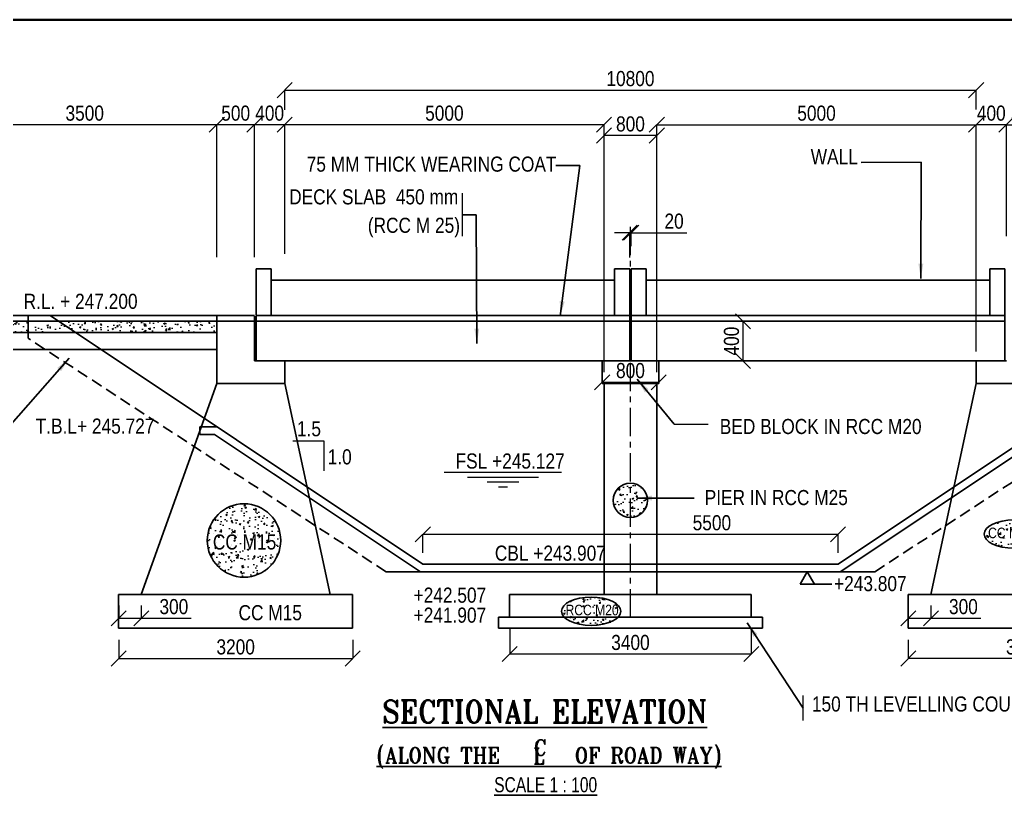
# Model space of a CAD drawing. Header units: millimetres. Extents: x 909709 to 971144, y -249798 to -204202.
# Drawn here: x 920240 to 933297, y -214478 to -204202 of the extents above; entities that cross this region are included whole.
import ezdxf
from ezdxf.enums import TextEntityAlignment as Align

# ---------------------------------------------------------------- set-up
doc = ezdxf.new("R2010")
doc.units = ezdxf.units.MM
doc.header["$LTSCALE"] = 300
doc.header["$MEASUREMENT"] = 0
doc.linetypes.add('CENTER', pattern=[2, 1.25, -0.25, 0.25, -0.25])
doc.linetypes.add('DASHED', pattern=[0.75, 0.5, -0.25])
for name, color, linetype, lineweight in [('adding', 7, 'Continuous', 25), ('elevations', 7, 'Continuous', 25), ('MAIN', 7, 'Continuous', 25)]:
    doc.layers.add(name, color=color, linetype=linetype, lineweight=lineweight)
doc.styles.add('ARIAL NARROW', font='ARIALN.TTF', dxfattribs={"height": 250})
doc.styles.add('ROMANT', font='romant')
doc.styles.get("Standard").update_dxf_attribs({"font": 'ARIALN.TTF', "height": 200})
doc.dimstyles.new('ISO-25', dxfattribs={"dimtxt": 200, "dimasz": 200, "dimexe": 1.25, "dimexo": 150, "dimgap": 50, "dimtad": 1, "dimdec": 1, "dimdsep": 46, "dimtxsty": 'Standard', "dimblk": 'OBLIQUE', "dimcen": 2.5, "dimdle": 1.25, "dimclrt": 256, "dimadec": 0, "dimazin": 0, "dimtfac": 1, "dimtdec": 1, "dimtmove": 0, "dimatfit": 3, "dimfxl": 1, "dimlwd": 15, "dimlwe": 13, "dimarcsym": 0})
doc.dimstyles.new('STANDARD$7', dxfattribs={"dimtxt": 2, "dimasz": 2, "dimexe": 1.25, "dimexo": 0.625, "dimtad": 1, "dimdec": 0, "dimlfac": 0.5, "dimdsep": 46, "dimtxsty": 'ARIAL NARROW', "dimcen": 2.5, "dimdle": 0.1, "dimse1": 1, "dimse2": 1, "dimadec": 0, "dimazin": 0, "dimtfac": 1, "dimtdec": 0, "dimtmove": 0, "dimatfit": 3, "dimfxl": 1, "dimtolj": 1, "dimtzin": 0, "dimarcsym": 0})
pattern_1 = [(50, (0, 461.45), (215.178055, -18.82564), [22.5, -247.5]), (355, (0, 461.45), (-41.6254, 225.65764), [18, -198]), (100.4514, (17.93, 459.88), (173.552815, 206.831863), [19.122057, -210.342634]), (46.1842, (0, 521.45), (320.172315, -49.655704), [33.75, -371.25]), (96.6356, (26.68, 517.3), (280.39881, 292.23536), [28.68309, -315.5139]), (351.1842, (0, 521.45), (280.39858, 292.23558), [27, -297]), (21, (30, 506.45), (179.072116, -120.785667), [22.5, -247.5]), (326, (30, 506.45), (72.9946, 217.545014), [18, -198]), (71.4514, (44.92, 496.38), (252.06679, 96.75915), [19.122057, -210.342634]), (37.5, (0, 461.45), (3.6479566, 99.868156), [0, -195.6, 0, -201, 0, -198.75]), (7.5, (0, 461.45), (78.920861, 118.323514), [0, -114.6, 0, -191.1, 0, -75.75]), (327.5, (-66.9, 461.45), (160.146731, -6.7664615), [0, -75, 0, -234, 0, -310.5]), (317.5, (-96.9, 461.45), (174.95585, 30.031495), [0, -97.5, 0, -155.4, 0, -220.5])]

# ---------------------------------------------------------------- blocks, each defined once
blk = doc.blocks.new('_Oblique')
at = {"color": 0, "linetype": 'ByBlock', "lineweight": -2}
blk.add_line((-0.5, -0.5), (0.5, 0.5), dxfattribs=at)
blk = doc.blocks.new('*D8')
at = {"layer": 'Defpoints', "color": 0, "linetype": 'ByBlock', "transparency": 16777216}
for p in [(928341, -207024), (928341, -207353), (928321, -207503)]:
    blk.add_point(p, dxfattribs=at)
at = {"layer": 'MAIN', "color": 0, "linetype": 'Continuous', "lineweight": 15, "transparency": 16777216}
for p, q in [((928321, -207024), (928121, -207024)), ((928321, -207024), (928341, -207024)), ((928341, -207024), (929078, -207024))]:
    blk.add_line(p, q, dxfattribs=at)
at = {"layer": 'MAIN', "color": 0, "linetype": 'ByBlock', "lineweight": 13, "transparency": 16777216}
for p, q in [((928321, -207353), (928321, -207022)), ((928341, -207203), (928341, -207022))]:
    blk.add_line(p, q, dxfattribs=at)
at = {"layer": 'MAIN', "color": 0, "linetype": 'ByBlock', "lineweight": 15, "transparency": 16777216, "xscale": 200, "yscale": 200, "zscale": 200}
blk.add_blockref('_Oblique', (928321, -207024), dxfattribs=at)
at = {"layer": 'MAIN', "color": 0, "linetype": 'ByBlock', "lineweight": 15, "transparency": 16777216, "xscale": 200, "yscale": 200, "zscale": 200, "rotation": 180}
blk.add_blockref('_Oblique', (928341, -207024), dxfattribs=at)
at = {"layer": 'MAIN', "linetype": 'ByBlock', "transparency": 16777216, "insert": (928909, -206872), "char_height": 200, "attachment_point": 5}
blk.add_mtext('20', dxfattribs=at)
blk = doc.blocks.new('*D9')
at = {"layer": 'Defpoints', "color": 0, "linetype": 'ByBlock', "transparency": 16777216}
for p in [(923751, -205593), (923751, -207452), (927981, -208723)]:
    blk.add_point(p, dxfattribs=at)
at = {"layer": 'MAIN', "color": 0, "linetype": 'Continuous', "lineweight": 15, "transparency": 16777216}
blk.add_line((927982, -205593), (923750, -205593), dxfattribs=at)
at = {"layer": 'MAIN', "color": 0, "linetype": 'ByBlock', "lineweight": 13, "transparency": 16777216}
for p, q in [((923751, -207302), (923751, -205592)), ((927981, -208573), (927981, -205592))]:
    blk.add_line(p, q, dxfattribs=at)
at = {"layer": 'MAIN', "color": 0, "linetype": 'ByBlock', "lineweight": 15, "transparency": 16777216, "xscale": 200, "yscale": 200, "zscale": 200, "rotation": 180}
blk.add_blockref('_Oblique', (923751, -205593), dxfattribs=at)
at = {"layer": 'MAIN', "color": 0, "linetype": 'ByBlock', "lineweight": 15, "transparency": 16777216, "xscale": 200, "yscale": 200, "zscale": 200}
blk.add_blockref('_Oblique', (927981, -205593), dxfattribs=at)
at = {"layer": 'MAIN', "linetype": 'ByBlock', "transparency": 16777216, "insert": (925866, -205441), "char_height": 200, "attachment_point": 5}
blk.add_mtext('5000', dxfattribs=at)
blk = doc.blocks.new('*D10')
at = {"layer": 'Defpoints', "color": 0, "linetype": 'ByBlock', "transparency": 16777216}
for p in [(923351, -205593), (923751, -207452), (923351, -207497)]:
    blk.add_point(p, dxfattribs=at)
at = {"layer": 'MAIN', "color": 0, "linetype": 'Continuous', "lineweight": 15, "transparency": 16777216}
blk.add_line((923752, -205593), (923350, -205593), dxfattribs=at)
at = {"layer": 'MAIN', "color": 0, "linetype": 'ByBlock', "lineweight": 13, "transparency": 16777216}
for p, q in [((923351, -207347), (923351, -205592)), ((923751, -207302), (923751, -205592))]:
    blk.add_line(p, q, dxfattribs=at)
at = {"layer": 'MAIN', "color": 0, "linetype": 'ByBlock', "lineweight": 15, "transparency": 16777216, "xscale": 200, "yscale": 200, "zscale": 200, "rotation": 180}
blk.add_blockref('_Oblique', (923351, -205593), dxfattribs=at)
at = {"layer": 'MAIN', "color": 0, "linetype": 'ByBlock', "lineweight": 15, "transparency": 16777216, "xscale": 200, "yscale": 200, "zscale": 200}
blk.add_blockref('_Oblique', (923751, -205593), dxfattribs=at)
at = {"layer": 'MAIN', "linetype": 'ByBlock', "transparency": 16777216, "insert": (923551, -205441), "char_height": 200, "attachment_point": 5}
blk.add_mtext('400', dxfattribs=at)
blk = doc.blocks.new('*D11')
at = {"layer": 'Defpoints', "color": 0, "linetype": 'ByBlock', "transparency": 16777216}
for p in [(932911, -205593), (932911, -208748), (928681, -208788)]:
    blk.add_point(p, dxfattribs=at)
at = {"layer": 'MAIN', "color": 0, "linetype": 'Continuous', "lineweight": 15, "transparency": 16777216}
blk.add_line((928680, -205593), (932912, -205593), dxfattribs=at)
at = {"layer": 'MAIN', "color": 0, "linetype": 'ByBlock', "lineweight": 13, "transparency": 16777216}
for p, q in [((928681, -208638), (928681, -205592)), ((932911, -208598), (932911, -205592))]:
    blk.add_line(p, q, dxfattribs=at)
at = {"layer": 'MAIN', "color": 0, "linetype": 'ByBlock', "lineweight": 15, "transparency": 16777216, "xscale": 200, "yscale": 200, "zscale": 200, "rotation": 180}
blk.add_blockref('_Oblique', (928681, -205593), dxfattribs=at)
at = {"layer": 'MAIN', "color": 0, "linetype": 'ByBlock', "lineweight": 15, "transparency": 16777216, "xscale": 200, "yscale": 200, "zscale": 200}
blk.add_blockref('_Oblique', (932911, -205593), dxfattribs=at)
at = {"layer": 'MAIN', "linetype": 'ByBlock', "transparency": 16777216, "insert": (930796, -205441), "char_height": 200, "attachment_point": 5}
blk.add_mtext('5000', dxfattribs=at)
blk = doc.blocks.new('*D12')
at = {"layer": 'Defpoints', "color": 0, "linetype": 'ByBlock', "transparency": 16777216}
for p in [(927981, -205736), (927981, -209023), (928681, -209023)]:
    blk.add_point(p, dxfattribs=at)
at = {"layer": 'MAIN', "color": 0, "linetype": 'Continuous', "lineweight": 15, "transparency": 16777216}
blk.add_line((928682, -205736), (927980, -205736), dxfattribs=at)
at = {"layer": 'MAIN', "color": 0, "linetype": 'ByBlock', "lineweight": 13, "transparency": 16777216}
for p, q in [((927981, -208873), (927981, -205735)), ((928681, -208873), (928681, -205735))]:
    blk.add_line(p, q, dxfattribs=at)
at = {"layer": 'MAIN', "color": 0, "linetype": 'ByBlock', "lineweight": 15, "transparency": 16777216, "xscale": 200, "yscale": 200, "zscale": 200, "rotation": 180}
blk.add_blockref('_Oblique', (927981, -205736), dxfattribs=at)
at = {"layer": 'MAIN', "color": 0, "linetype": 'ByBlock', "lineweight": 15, "transparency": 16777216, "xscale": 200, "yscale": 200, "zscale": 200}
blk.add_blockref('_Oblique', (928681, -205736), dxfattribs=at)
at = {"layer": 'MAIN', "linetype": 'ByBlock', "transparency": 16777216, "insert": (928331, -205584), "char_height": 200, "attachment_point": 5}
blk.add_mtext('800', dxfattribs=at)
blk = doc.blocks.new('*D13')
at = {"layer": 'Defpoints', "color": 0, "linetype": 'ByBlock', "transparency": 16777216}
for p in [(919351, -205593), (922851, -207497), (919351, -208123)]:
    blk.add_point(p, dxfattribs=at)
at = {"layer": 'MAIN', "color": 0, "linetype": 'Continuous', "lineweight": 15, "transparency": 16777216}
blk.add_line((922852, -205593), (919350, -205593), dxfattribs=at)
at = {"layer": 'MAIN', "color": 0, "linetype": 'ByBlock', "lineweight": 13, "transparency": 16777216}
for p, q in [((919351, -207973), (919351, -205592)), ((922851, -207347), (922851, -205592))]:
    blk.add_line(p, q, dxfattribs=at)
at = {"layer": 'MAIN', "color": 0, "linetype": 'ByBlock', "lineweight": 15, "transparency": 16777216, "xscale": 200, "yscale": 200, "zscale": 200, "rotation": 180}
blk.add_blockref('_Oblique', (919351, -205593), dxfattribs=at)
at = {"layer": 'MAIN', "color": 0, "linetype": 'ByBlock', "lineweight": 15, "transparency": 16777216, "xscale": 200, "yscale": 200, "zscale": 200}
blk.add_blockref('_Oblique', (922851, -205593), dxfattribs=at)
at = {"layer": 'MAIN', "linetype": 'ByBlock', "transparency": 16777216, "insert": (921101, -205441), "char_height": 200, "attachment_point": 5}
blk.add_mtext('3500', dxfattribs=at)
blk = doc.blocks.new('*D14')
at = {"layer": 'Defpoints', "color": 0, "linetype": 'ByBlock', "transparency": 16777216}
for p in [(931081, -211020), (925581, -211416), (931081, -211416)]:
    blk.add_point(p, dxfattribs=at)
at = {"layer": 'MAIN', "color": 0, "linetype": 'Continuous', "lineweight": 15, "transparency": 16777216}
blk.add_line((925580, -211020), (931082, -211020), dxfattribs=at)
at = {"layer": 'MAIN', "color": 0, "linetype": 'ByBlock', "lineweight": 13, "transparency": 16777216}
for p, q in [((925581, -211266), (925581, -211018)), ((931081, -211266), (931081, -211018))]:
    blk.add_line(p, q, dxfattribs=at)
at = {"layer": 'MAIN', "color": 0, "linetype": 'ByBlock', "lineweight": 15, "transparency": 16777216, "xscale": 200, "yscale": 200, "zscale": 200, "rotation": 180}
blk.add_blockref('_Oblique', (925581, -211020), dxfattribs=at)
at = {"layer": 'MAIN', "color": 0, "linetype": 'ByBlock', "lineweight": 15, "transparency": 16777216, "xscale": 200, "yscale": 200, "zscale": 200}
blk.add_blockref('_Oblique', (931081, -211020), dxfattribs=at)
at = {"layer": 'MAIN', "linetype": 'ByBlock', "transparency": 16777216, "insert": (929410, -210868), "char_height": 200, "attachment_point": 5}
blk.add_mtext('5500', dxfattribs=at)
blk = doc.blocks.new('*D15')
at = {"layer": 'Defpoints', "color": 0, "linetype": 'ByBlock', "transparency": 16777216}
for p in [(932911, -205541), (932911, -205593), (933311, -207188)]:
    blk.add_point(p, dxfattribs=at)
at = {"layer": 'MAIN', "color": 0, "linetype": 'Continuous', "lineweight": 15, "transparency": 16777216}
blk.add_line((933312, -205593), (932910, -205593), dxfattribs=at)
at = {"layer": 'MAIN', "color": 0, "linetype": 'ByBlock', "lineweight": 13, "transparency": 16777216}
for p, q in [((932911, -205691), (932911, -205594)), ((933311, -207038), (933311, -205592))]:
    blk.add_line(p, q, dxfattribs=at)
at = {"layer": 'MAIN', "color": 0, "linetype": 'ByBlock', "lineweight": 15, "transparency": 16777216, "xscale": 200, "yscale": 200, "zscale": 200, "rotation": 180}
blk.add_blockref('_Oblique', (932911, -205593), dxfattribs=at)
at = {"layer": 'MAIN', "color": 0, "linetype": 'ByBlock', "lineweight": 15, "transparency": 16777216, "xscale": 200, "yscale": 200, "zscale": 200}
blk.add_blockref('_Oblique', (933311, -205593), dxfattribs=at)
at = {"layer": 'MAIN', "linetype": 'ByBlock', "transparency": 16777216, "insert": (933111, -205441), "char_height": 200, "attachment_point": 5}
blk.add_mtext('400', dxfattribs=at)
blk = doc.blocks.new('*D16')
at = {"layer": 'Defpoints', "color": 0, "linetype": 'ByBlock', "transparency": 16777216}
for p in [(932911, -205135), (923751, -205546), (932911, -205541)]:
    blk.add_point(p, dxfattribs=at)
at = {"layer": 'MAIN', "color": 0, "linetype": 'Continuous', "lineweight": 15, "transparency": 16777216}
blk.add_line((923750, -205135), (932912, -205135), dxfattribs=at)
at = {"layer": 'MAIN', "color": 0, "linetype": 'ByBlock', "lineweight": 13, "transparency": 16777216}
for p, q in [((923751, -205396), (923751, -205134)), ((932911, -205391), (932911, -205134))]:
    blk.add_line(p, q, dxfattribs=at)
at = {"layer": 'MAIN', "color": 0, "linetype": 'ByBlock', "lineweight": 15, "transparency": 16777216, "xscale": 200, "yscale": 200, "zscale": 200, "rotation": 180}
blk.add_blockref('_Oblique', (923751, -205135), dxfattribs=at)
at = {"layer": 'MAIN', "color": 0, "linetype": 'ByBlock', "lineweight": 15, "transparency": 16777216, "xscale": 200, "yscale": 200, "zscale": 200}
blk.add_blockref('_Oblique', (932911, -205135), dxfattribs=at)
at = {"layer": 'MAIN', "linetype": 'ByBlock', "transparency": 16777216, "insert": (928331, -204983), "char_height": 200, "attachment_point": 5}
blk.add_mtext('10800', dxfattribs=at)
blk = doc.blocks.new('*D29')
at = {"layer": 'Defpoints', "color": 0, "linetype": 'ByBlock', "transparency": 16777216}
for p in [(927956, -209023), (928706, -209005), (928706, -209023)]:
    blk.add_point(p, dxfattribs=at)
at = {"layer": 'MAIN', "color": 0, "linetype": 'ByBlock', "lineweight": 13, "transparency": 16777216}
for p, q in [((927956, -208873), (927956, -209003)), ((928706, -208873), (928706, -209003))]:
    blk.add_line(p, q, dxfattribs=at)
at = {"layer": 'MAIN', "color": 0, "linetype": 'Continuous', "lineweight": 15, "transparency": 16777216}
blk.add_line((927955, -209005), (928707, -209005), dxfattribs=at)
at = {"layer": 'MAIN', "color": 0, "linetype": 'ByBlock', "lineweight": 15, "transparency": 16777216, "xscale": 200, "yscale": 200, "zscale": 200, "rotation": 180}
blk.add_blockref('_Oblique', (927956, -209005), dxfattribs=at)
at = {"layer": 'MAIN', "color": 0, "linetype": 'ByBlock', "lineweight": 15, "transparency": 16777216, "xscale": 200, "yscale": 200, "zscale": 200}
blk.add_blockref('_Oblique', (928706, -209005), dxfattribs=at)
at = {"layer": 'MAIN', "linetype": 'ByBlock', "transparency": 16777216, "insert": (928331, -208852), "char_height": 200, "attachment_point": 5}
blk.add_mtext('800', dxfattribs=at)
blk = doc.blocks.new('*D64')
at = {"layer": 'Defpoints', "color": 0, "linetype": 'ByBlock', "transparency": 16777216}
for p in [(926731, -212116), (929931, -212116), (926731, -212606)]:
    blk.add_point(p, dxfattribs=at)
at = {"layer": 'MAIN', "color": 0, "linetype": 'ByBlock', "lineweight": 13, "transparency": 16777216}
for p, q in [((926731, -212266), (926731, -212607)), ((929931, -212266), (929931, -212607))]:
    blk.add_line(p, q, dxfattribs=at)
at = {"layer": 'MAIN', "color": 0, "linetype": 'Continuous', "lineweight": 15, "transparency": 16777216}
blk.add_line((929932, -212606), (926730, -212606), dxfattribs=at)
at = {"layer": 'MAIN', "color": 0, "linetype": 'ByBlock', "lineweight": 15, "transparency": 16777216, "xscale": 200, "yscale": 200, "zscale": 200, "rotation": 180}
blk.add_blockref('_Oblique', (926731, -212606), dxfattribs=at)
at = {"layer": 'MAIN', "color": 0, "linetype": 'ByBlock', "lineweight": 15, "transparency": 16777216, "xscale": 200, "yscale": 200, "zscale": 200}
blk.add_blockref('_Oblique', (929931, -212606), dxfattribs=at)
at = {"layer": 'MAIN', "linetype": 'ByBlock', "transparency": 16777216, "insert": (928331, -212454), "char_height": 200, "attachment_point": 5}
blk.add_mtext('3400', dxfattribs=at)
blk = doc.blocks.new('*D19')
at = {"layer": 'Defpoints', "color": 0, "linetype": 'ByBlock', "transparency": 16777216}
for p in [(921551, -211814), (921851, -211814), (921851, -212132)]:
    blk.add_point(p, dxfattribs=at)
at = {"layer": 'MAIN', "color": 0, "linetype": 'ByBlock', "lineweight": 13, "transparency": 16777216}
for p, q in [((921551, -211964), (921551, -212133)), ((921851, -211964), (921851, -212133))]:
    blk.add_line(p, q, dxfattribs=at)
at = {"layer": 'MAIN', "color": 0, "linetype": 'Continuous', "lineweight": 15, "transparency": 16777216}
for p, q in [((921550, -212132), (921851, -212132)), ((921851, -212132), (922513, -212132))]:
    blk.add_line(p, q, dxfattribs=at)
at = {"layer": 'MAIN', "color": 0, "linetype": 'ByBlock', "lineweight": 15, "transparency": 16777216, "xscale": 200, "yscale": 200, "zscale": 200, "rotation": 180}
blk.add_blockref('_Oblique', (921551, -212132), dxfattribs=at)
at = {"layer": 'MAIN', "color": 0, "linetype": 'ByBlock', "lineweight": 15, "transparency": 16777216, "xscale": 200, "yscale": 200, "zscale": 200}
blk.add_blockref('_Oblique', (921851, -212132), dxfattribs=at)
at = {"layer": 'MAIN', "linetype": 'ByBlock', "transparency": 16777216, "insert": (922282, -211979), "char_height": 200, "attachment_point": 5}
blk.add_mtext('300', dxfattribs=at)
blk = doc.blocks.new('*D32')
at = {"layer": 'Defpoints', "color": 0, "linetype": 'ByBlock', "transparency": 16777216}
for p in [(921551, -212266), (924651, -212266), (924651, -212665)]:
    blk.add_point(p, dxfattribs=at)
at = {"layer": 'MAIN', "color": 0, "linetype": 'ByBlock', "lineweight": 13, "transparency": 16777216}
for p, q in [((921551, -212416), (921551, -212666)), ((924651, -212416), (924651, -212666))]:
    blk.add_line(p, q, dxfattribs=at)
at = {"layer": 'MAIN', "color": 0, "linetype": 'Continuous', "lineweight": 15, "transparency": 16777216}
blk.add_line((921550, -212665), (924652, -212665), dxfattribs=at)
at = {"layer": 'MAIN', "color": 0, "linetype": 'ByBlock', "lineweight": 15, "transparency": 16777216, "xscale": 200, "yscale": 200, "zscale": 200, "rotation": 180}
blk.add_blockref('_Oblique', (921551, -212665), dxfattribs=at)
at = {"layer": 'MAIN', "color": 0, "linetype": 'ByBlock', "lineweight": 15, "transparency": 16777216, "xscale": 200, "yscale": 200, "zscale": 200}
blk.add_blockref('_Oblique', (924651, -212665), dxfattribs=at)
at = {"layer": 'MAIN', "linetype": 'ByBlock', "transparency": 16777216, "insert": (923101, -212513), "char_height": 200, "attachment_point": 5}
blk.add_mtext('3200', dxfattribs=at)
blk = doc.blocks.new('*D30')
at = {"layer": 'adding', "color": 0, "linetype": 'Continuous', "lineweight": 15, "transparency": 16777216}
blk.add_line((929822, -208724), (929822, -208196), dxfattribs=at)
at = {"layer": 'adding', "color": 0, "linetype": 'ByBlock', "lineweight": 13, "transparency": 16777216}
for p, q in [((929945, -208198), (929823, -208198)), ((929945, -208723), (929823, -208723))]:
    blk.add_line(p, q, dxfattribs=at)
at = {"layer": 'Defpoints', "color": 0, "linetype": 'ByBlock', "transparency": 16777216}
for p in [(929795, -208198), (929822, -208198), (929795, -208723)]:
    blk.add_point(p, dxfattribs=at)
at = {"layer": 'adding', "color": 0, "linetype": 'ByBlock', "lineweight": 15, "transparency": 16777216, "xscale": 200, "yscale": 200, "zscale": 200}
for p, rotation in [((929822, -208198), 90), ((929822, -208723), 270)]:
    blk.add_blockref('_Oblique', p, dxfattribs=dict(at, rotation=rotation))
at = {"layer": 'adding', "linetype": 'ByBlock', "transparency": 16777216, "insert": (929670, -208460), "char_height": 200, "attachment_point": 5, "rotation": 90}
blk.add_mtext('400', dxfattribs=at)
blk = doc.blocks.new('*D40')
at = {"layer": 'Defpoints', "color": 0, "linetype": 'ByBlock', "transparency": 16777216}
for p in [(932011, -212266), (935111, -212266), (932011, -212665)]:
    blk.add_point(p, dxfattribs=at)
at = {"layer": 'MAIN', "color": 0, "linetype": 'ByBlock', "lineweight": 13, "transparency": 16777216}
for p, q in [((932011, -212416), (932011, -212666)), ((935111, -212416), (935111, -212666))]:
    blk.add_line(p, q, dxfattribs=at)
at = {"layer": 'MAIN', "color": 0, "linetype": 'Continuous', "lineweight": 15, "transparency": 16777216}
blk.add_line((935112, -212665), (932010, -212665), dxfattribs=at)
at = {"layer": 'MAIN', "color": 0, "linetype": 'ByBlock', "lineweight": 15, "transparency": 16777216, "xscale": 200, "yscale": 200, "zscale": 200, "rotation": 180}
blk.add_blockref('_Oblique', (932011, -212665), dxfattribs=at)
at = {"layer": 'MAIN', "color": 0, "linetype": 'ByBlock', "lineweight": 15, "transparency": 16777216, "xscale": 200, "yscale": 200, "zscale": 200}
blk.add_blockref('_Oblique', (935111, -212665), dxfattribs=at)
at = {"layer": 'MAIN', "linetype": 'ByBlock', "transparency": 16777216, "insert": (933561, -212513), "char_height": 200, "attachment_point": 5}
blk.add_mtext('3250', dxfattribs=at)
blk = doc.blocks.new('*D41')
at = {"layer": 'Defpoints', "color": 0, "linetype": 'ByBlock', "transparency": 16777216}
for p in [(932011, -211814), (932311, -211814), (932311, -212132)]:
    blk.add_point(p, dxfattribs=at)
at = {"layer": 'MAIN', "color": 0, "linetype": 'ByBlock', "lineweight": 13, "transparency": 16777216}
for p, q in [((932011, -211964), (932011, -212133)), ((932311, -211964), (932311, -212133))]:
    blk.add_line(p, q, dxfattribs=at)
at = {"layer": 'MAIN', "color": 0, "linetype": 'Continuous', "lineweight": 15, "transparency": 16777216}
for p, q in [((932010, -212132), (932311, -212132)), ((932311, -212132), (932973, -212132))]:
    blk.add_line(p, q, dxfattribs=at)
at = {"layer": 'MAIN', "color": 0, "linetype": 'ByBlock', "lineweight": 15, "transparency": 16777216, "xscale": 200, "yscale": 200, "zscale": 200, "rotation": 180}
blk.add_blockref('_Oblique', (932011, -212132), dxfattribs=at)
at = {"layer": 'MAIN', "color": 0, "linetype": 'ByBlock', "lineweight": 15, "transparency": 16777216, "xscale": 200, "yscale": 200, "zscale": 200}
blk.add_blockref('_Oblique', (932311, -212132), dxfattribs=at)
at = {"layer": 'MAIN', "linetype": 'ByBlock', "transparency": 16777216, "insert": (932742, -211979), "char_height": 200, "attachment_point": 5}
blk.add_mtext('300', dxfattribs=at)
blk = doc.blocks.new('*D53')
at = {"layer": 'Defpoints', "color": 0, "linetype": 'ByBlock', "transparency": 16777216}
for p in [(922851, -205574), (922851, -205593), (923351, -205574)]:
    blk.add_point(p, dxfattribs=at)
at = {"layer": 'MAIN', "color": 0, "linetype": 'Continuous', "lineweight": 15, "transparency": 16777216}
blk.add_line((923352, -205593), (922850, -205593), dxfattribs=at)
at = {"layer": 'MAIN', "color": 0, "linetype": 'ByBlock', "lineweight": 13, "transparency": 16777216}
for p, q in [((922851, -205724), (922851, -205594)), ((923351, -205724), (923351, -205594))]:
    blk.add_line(p, q, dxfattribs=at)
at = {"layer": 'MAIN', "color": 0, "linetype": 'ByBlock', "lineweight": 15, "transparency": 16777216, "xscale": 200, "yscale": 200, "zscale": 200, "rotation": 180}
blk.add_blockref('_Oblique', (922851, -205593), dxfattribs=at)
at = {"layer": 'MAIN', "color": 0, "linetype": 'ByBlock', "lineweight": 15, "transparency": 16777216, "xscale": 200, "yscale": 200, "zscale": 200}
blk.add_blockref('_Oblique', (923351, -205593), dxfattribs=at)
at = {"layer": 'MAIN', "linetype": 'ByBlock', "transparency": 16777216, "insert": (923101, -205441), "char_height": 200, "attachment_point": 5}
blk.add_mtext('500', dxfattribs=at)
blk = doc.blocks.new('*D55')
at = {"layer": 'Defpoints', "color": 0, "linetype": 'ByBlock', "transparency": 16777216}
for p in [(933811, -205593), (933811, -206456), (933311, -207221)]:
    blk.add_point(p, dxfattribs=at)
at = {"layer": 'MAIN', "color": 0, "linetype": 'Continuous', "lineweight": 15, "transparency": 16777216}
blk.add_line((933310, -205593), (933812, -205593), dxfattribs=at)
at = {"layer": 'MAIN', "color": 0, "linetype": 'ByBlock', "lineweight": 13, "transparency": 16777216}
for p, q in [((933311, -207071), (933311, -205592)), ((933811, -206306), (933811, -205592))]:
    blk.add_line(p, q, dxfattribs=at)
at = {"layer": 'MAIN', "color": 0, "linetype": 'ByBlock', "lineweight": 15, "transparency": 16777216, "xscale": 200, "yscale": 200, "zscale": 200, "rotation": 180}
blk.add_blockref('_Oblique', (933311, -205593), dxfattribs=at)
at = {"layer": 'MAIN', "color": 0, "linetype": 'ByBlock', "lineweight": 15, "transparency": 16777216, "xscale": 200, "yscale": 200, "zscale": 200}
blk.add_blockref('_Oblique', (933811, -205593), dxfattribs=at)
at = {"layer": 'MAIN', "linetype": 'ByBlock', "transparency": 16777216, "insert": (933561, -205441), "char_height": 200, "attachment_point": 5}
blk.add_mtext('500', dxfattribs=at)

msp = doc.modelspace()

# ---------------------------------------------------------------- hatches: boundary and pattern name
at = {"layer": 'MAIN', "lineweight": 9}
h = msp.add_hatch(dxfattribs=at)
h.set_pattern_fill('AR-CONC', color=0, scale=30, style=0)
h.set_pattern_definition(pattern_1)
h.paths.add_polyline_path([(922850.79, -208347.65), (922850.79, -208197.65), (919350.79, -208197.65), (919350.79, -208347.65)])
h = msp.add_hatch(dxfattribs=at)
h.set_pattern_fill('AR-CONC', color=0, scale=30, style=0)
h.set_pattern_definition([(50, (367338.53, -312405.16), (215.178055, -18.82564), [22.5, -247.5]), (355, (367338.53, -312405.16), (-41.6254, 225.65764), [18, -198]), (100.4514, (367356.46, -312406.73), (173.552815, 206.83186), [19.12206, -210.34263]), (46.1842, (367338.53, -312345.16), (320.17231, -49.6557), [33.75, -371.25]), (96.6356, (367365.2, -312349.3), (280.39881, 292.23536), [28.68309, -315.5139]), (351.1842, (367338.53, -312345.16), (280.39858, 292.23558), [27, -297]), (21, (367368.53, -312360.16), (179.072116, -120.785667), [22.5, -247.5]), (326, (367368.53, -312360.16), (72.9946, 217.54501), [18, -198]), (71.4514, (367383.46, -312370.23), (252.06679, 96.75915), [19.12206, -210.34263]), (37.5, (367338.53, -312405.16), (3.647957, 99.868156), [0, -195.6, 0, -201, 0, -198.75]), (7.5, (367338.53, -312405.16), (78.920861, 118.323514), [0, -114.6, 0, -191.1, 0, -75.75]), (327.5, (367271.63, -312405.16), (160.146731, -6.766462), [0, -75, 0, -234, 0, -310.5]), (317.5, (367241.63, -312405.16), (174.95585, 30.031495), [0, -97.5, 0, -155.4, 0, -220.5])])
edge = h.paths.add_edge_path()
edge.add_arc((928326.08, -210570.22), 226.79, 0, 360)
h = msp.add_hatch(dxfattribs=at)
h.set_pattern_fill('AR-CONC', color=0, scale=30, style=0)
h.set_pattern_definition([(50, (369032.34, -313128.76), (215.178055, -18.82564), [22.5, -247.5]), (355, (369032.34, -313128.76), (-41.6254, 225.65764), [18, -198]), (100.4514, (369050.27, -313130.33), (173.552815, 206.83186), [19.12206, -210.34263]), (46.1842, (369032.34, -313068.76), (320.17231, -49.6557), [33.75, -371.25]), (96.6356, (369059.02, -313072.9), (280.39881, 292.23536), [28.68309, -315.5139]), (351.1842, (369032.34, -313068.76), (280.39858, 292.23558), [27, -297]), (21, (369062.34, -313083.76), (179.072116, -120.785667), [22.5, -247.5]), (326, (369062.34, -313083.76), (72.9946, 217.54501), [18, -198]), (71.4514, (369077.26, -313093.82), (252.06679, 96.75915), [19.12206, -210.34263]), (37.5, (369032.34, -313128.76), (3.647957, 99.868156), [0, -195.6, 0, -201, 0, -198.75]), (7.5, (369032.34, -313128.76), (78.920861, 118.323514), [0, -114.6, 0, -191.1, 0, -75.75]), (327.5, (368965.44, -313128.76), (160.146731, -6.766462), [0, -75, 0, -234, 0, -310.5]), (317.5, (368935.44, -313128.76), (174.95585, 30.031495), [0, -97.5, 0, -155.4, 0, -220.5])])
edge = h.paths.add_edge_path()
edge.add_arc((923211.61, -211101.88), 486.47, 0, 360)
h = msp.add_hatch(dxfattribs=at)
h.set_pattern_fill('AR-CONC', color=0, scale=30, style=0)
h.set_pattern_definition(pattern_1)
edge = h.paths.add_edge_path()
edge.add_ellipse((933408.89, -211017.15), major_axis=(393.17, 0), ratio=0.47636528, start_angle=0, end_angle=360, ccw=False)
h.paths.add_polyline_path([(932989.52, -211148.73), (933692.19, -211148.73), (933692.19, -210857.27), (932989.52, -210857.27)], flags=9)
h = msp.add_hatch(dxfattribs=at)
h.set_pattern_fill('AR-CONC', color=0, scale=30, style=0)
h.set_pattern_definition(pattern_1)
edge = h.paths.add_edge_path()
edge.add_ellipse((927810.83, -212038.65), major_axis=(393.17, 0), ratio=0.47636528, start_angle=0, end_angle=360, ccw=False)
h.paths.add_polyline_path([(927391.47, -212170.22), (928209.88, -212170.22), (928209.88, -211878.76), (927391.47, -211878.76)], flags=9)

# ---------------------------------------------------------------- linework, layer by layer
at = {"layer": 'elevations', "color": 0, "linetype": 'ByBlock'}
for p, q in [((930580.42, -211680.83), (930674.09, -211515.65)), ((930674.09, -211515.65), (930767.77, -211680.83)), ((930767.77, -211680.83), (930580.42, -211680.83)), ((930767.77, -211680.83), (930998.02, -211680.83))]:
    msp.add_line(p, q, dxfattribs=at)
at = {"layer": 'MAIN', "color": 0, "lineweight": 40}
msp.add_line((909708.72, -204201.98), (971014.76, -204201.98), dxfattribs=at)
at = {"layer": 'MAIN', "color": 0, "lineweight": 9}
for p, q in [((926101.92, -206500.66), (926101.92, -207070.41)), ((928540.79, -207652.65), (929148.05, -207652.65)), ((929148.05, -208122.65), (928540.79, -208122.65)), ((928030.79, -208722.65), (928630.79, -208722.65)), ((928909.51, -209562.58), (929361.95, -209562.58)), ((927430.79, -212115.65), (927130.79, -212115.65)), ((930620.6, -213487.81), (930620.6, -213157.46))]:
    msp.add_line(p, q, dxfattribs=at)
at = {"layer": 'MAIN', "color": 0, "linetype": 'CENTER', "lineweight": 13}
msp.add_line((928330.79, -212121.24), (928330.79, -206928.04), dxfattribs=at)
at = {"layer": 'MAIN', "color": 0, "linetype": 'ByBlock'}
for p, q in [((923370.79, -208122.65), (923370.79, -207502.65)), ((923570.79, -207502.65), (923370.79, -207502.65)), ((923571.16, -207502.65), (923371.16, -207502.65)), ((923571.16, -208122.65), (923571.16, -207502.65)), ((928120.79, -207502.65), (928320.79, -207502.65)), ((928120.79, -208122.65), (928120.79, -207502.65)), ((928120.79, -208122.65), (928120.79, -207502.65)), ((928120.79, -207502.65), (928320.79, -207502.65)), ((928320.79, -208722.65), (928320.79, -207502.65)), ((928320.79, -208122.65), (928320.79, -207502.65)), ((928340.79, -208722.65), (928340.79, -207502.65)), ((928540.79, -207502.65), (928340.79, -207502.65)), ((928540.79, -208122.65), (928540.79, -207502.65)), ((933090.42, -207502.65), (933290.42, -207502.65)), ((933090.42, -208122.65), (933090.42, -207502.65)), ((933090.79, -207502.65), (933290.79, -207502.65)), ((933290.79, -208197.65), (933290.79, -207502.65)), ((923350.79, -208122.65), (915111.46, -208122.65)), ((920350.79, -208122.65), (920350.79, -208422.65)), ((925580.79, -211415.65), (920641.29, -208122.65)), ((923350.79, -208122.65), (922461.19, -208122.65)), ((922466.19, -208122.65), (923350.79, -208122.65)), ((922466.19, -208122.65), (923350.79, -208122.65)), ((922772.19, -208122.65), (923350.79, -208122.65)), ((922850.79, -209022.65), (922850.79, -208122.65)), ((928320.79, -208122.65), (923370.79, -208122.65)), ((923370.79, -208122.65), (928320.79, -208122.65)), ((923370.79, -208122.65), (928320.79, -208122.65)), ((923370.79, -208122.65), (928320.79, -208122.65)), ((928320.79, -208122.65), (923370.79, -208122.65)), ((928722.79, -208122.65), (928340.79, -208122.65)), ((928340.79, -208122.65), (933290.79, -208122.65)), ((928340.79, -208122.65), (933290.79, -208122.65)), ((928340.79, -208122.65), (933290.79, -208122.65)), ((928340.79, -208122.65), (933290.79, -208122.65)), ((928340.79, -208122.65), (933290.79, -208122.65)), ((931080.79, -211415.65), (936020.29, -208122.65)), ((923350.42, -208197.65), (919350.79, -208197.65)), ((923350.42, -208197.65), (919350.79, -208197.65)), ((923350.79, -208197.65), (923050.79, -208197.65)), ((923350.79, -208127.65), (923350.79, -208722.65)), ((923350.79, -208722.65), (923350.79, -208127.65)), ((923370.79, -208127.65), (923370.79, -208722.65)), ((923370.79, -208722.65), (923370.79, -208127.65)), ((928320.79, -208197.65), (923370.79, -208197.65)), ((928320.79, -208722.65), (928320.79, -208177.65)), ((928320.79, -208722.65), (928320.79, -208197.65)), ((928340.79, -208722.65), (928340.79, -208177.65)), ((928340.79, -208722.65), (928340.79, -208197.65)), ((933290.79, -208197.65), (928340.79, -208197.65)), ((928340.79, -208197.65), (933290.79, -208197.65)), ((933290.79, -208197.65), (933290.79, -208722.65)), ((933290.79, -208197.65), (933290.79, -208722.65)), ((933290.79, -208722.65), (933290.79, -208197.65)), ((922850.79, -208347.65), (919350.79, -208347.65)), ((922850.79, -208572.65), (919350.79, -208572.65)), ((923750.79, -208722.65), (923350.79, -208722.65)), ((923750.79, -208722.65), (923350.79, -208722.65)), ((928330.79, -208722.65), (923467.04, -208722.65)), ((928330.79, -208722.65), (923722.04, -208722.65)), ((923750.79, -209022.65), (923750.79, -208722.65)), ((923750.79, -209022.65), (923750.79, -208722.65)), ((923750.79, -209022.65), (923750.79, -208722.65)), ((927955.79, -208722.65), (927955.79, -209022.65)), ((928320.79, -208722.65), (928340.79, -208722.65)), ((928330.79, -208722.65), (932953.7, -208722.65)), ((928330.79, -208722.65), (933208.7, -208722.65)), ((928705.79, -208722.65), (928705.79, -209022.65)), ((932910.79, -209022.65), (932910.79, -208722.65)), ((932910.79, -209022.65), (932910.79, -208722.65)), ((932910.79, -209022.65), (932910.79, -208722.65)), ((932910.79, -209022.65), (932910.79, -208722.65)), ((932910.79, -208722.65), (933310.79, -208722.65)), ((922850.79, -209022.65), (921850.79, -211815.65)), ((922850.79, -209022.65), (923750.79, -209022.65)), ((923750.79, -209022.65), (923750.79, -209022.65)), ((923750.79, -209022.65), (924350.79, -211815.65)), ((927955.79, -209022.65), (928705.79, -209022.65)), ((927980.79, -209022.65), (927980.79, -211815.65)), ((928680.79, -209022.65), (928680.79, -211815.65)), ((932910.79, -209022.65), (932310.79, -211815.65)), ((933810.79, -209022.65), (932910.79, -209022.65)), ((933810.79, -209022.65), (932910.79, -209022.65)), ((932910.79, -209022.65), (932910.79, -209022.65)), ((922850.79, -209595.65), (922625.79, -209595.65)), ((922625.79, -209595.65), (922625.79, -209695.65)), ((922625.79, -209695.65), (922820.51, -209695.65)), ((925550.39, -211515.57), (922820.51, -209695.65)), ((931111.19, -211515.57), (933841.07, -209695.65)), ((923705.07, -210285.36), (923612.69, -210223.83)), ((925093.03, -211515.65), (931568.79, -211515.65)), ((928330.79, -211415.65), (925580.79, -211415.65)), ((927730.79, -211515.65), (928030.79, -211515.65)), ((928030.79, -211515.65), (928630.79, -211515.65)), ((928330.79, -211415.65), (931080.79, -211415.65)), ((928330.79, -211415.65), (931080.79, -211415.65)), ((928630.79, -211515.65), (928930.79, -211515.65)), ((921550.79, -212265.65), (921550.79, -211815.65)), ((921550.79, -211815.65), (921850.79, -211815.65)), ((921850.79, -211815.65), (924650.79, -211815.65)), ((924650.79, -211815.65), (924650.79, -212265.65)), ((929930.79, -211815.65), (926730.79, -211815.65)), ((926730.79, -211815.65), (926730.79, -212115.65)), ((929930.79, -211815.65), (929930.79, -212115.65)), ((932010.79, -211815.65), (932010.79, -212265.65)), ((934810.79, -211815.65), (932010.79, -211815.65)), ((928330.79, -212115.65), (926580.79, -212115.65)), ((926580.79, -212115.65), (926580.79, -212265.65)), ((928330.79, -212115.65), (929230.79, -212115.65)), ((929230.79, -212115.65), (930080.79, -212115.65)), ((930080.79, -212115.65), (930080.79, -212265.65)), ((924650.79, -212265.65), (921550.79, -212265.65)), ((926580.79, -212265.65), (930080.79, -212265.65)), ((932010.79, -212265.65), (935110.79, -212265.65))]:
    msp.add_line(p, q, dxfattribs=at)
at = {"layer": 'MAIN', "color": 0, "linetype": 'DASHED'}
for p, q in [((925093.03, -211515.65), (920350.79, -208422.65)), ((931568.79, -211515.65), (936310.79, -208422.65))]:
    msp.add_line(p, q, dxfattribs=at)
at = {"layer": 'MAIN', "color": 0, "lineweight": 13}
for p, q in [((923856.33, -209783.41), (924267.92, -209783.41)), ((924267.92, -209783.41), (924267.92, -210178.73)), ((925864.81, -210195.65), (927417, -210195.65)), ((926170.35, -210262.26), (927111.47, -210262.26)), ((926431.44, -210326.64), (926850.38, -210326.64)), ((926581.44, -210391.02), (926700.38, -210391.02))]:
    msp.add_line(p, q, dxfattribs=at)
at = {"layer": 'MAIN', "color": 0, "linetype": 'ByBlock'}
for points in [[(923571.16, -207652.65), (928120.79, -207652.65), (928120.79, -208122.65), (923571.16, -208122.65)], [(928540.79, -207652.65), (933090.42, -207652.65), (933090.42, -208122.65), (928540.79, -208122.65)]]:
    msp.add_lwpolyline(points, close=True, dxfattribs=at)
for centre, radius in [((928330.44, -210570.38), 226.79), ((923211.61, -211101.88), 486.47)]:
    msp.add_circle(centre, radius, dxfattribs=at)
at = {"layer": 'MAIN', "color": 0, "lineweight": 9}
for centre, start, end in [((922344.94, -208123.15), 90, 236.309932), ((922655.94, -208123.15), 90, 236.309932), ((931110.92, -211515.15), 270, 303.690068)]:
    msp.add_arc(centre, 0.5, start, end, dxfattribs=at)
at = {"layer": 'MAIN', "color": 0, "linetype": 'ByBlock'}
for centre in [(922815.89, -209696.15), (922819.46, -209696.15), (922819.49, -209696.15)]:
    msp.add_arc(centre, 0.5, 56.336884, 90, dxfattribs=at)
at = {"layer": 'MAIN', "color": 0, "linetype": 'ByBlock', "extrusion": (0, 0, -1)}
for centre in [(933408.89, -211017.15), (927810.83, -212038.65)]:
    msp.add_ellipse(centre, major_axis=(393.17, 0), ratio=0.47636528, dxfattribs=at)

# ---------------------------------------------------------------- texts
at = {"color": 0, "style": 'ROMANT', "width": 0.9}
for s, height, p in [('%%USECTIONAL ELEVATION', 300, (927196.61, -213518.78)), ('%%U(ALONG THE      OF ROAD WAY)', 210, (927252.6, -214053.89)), ('L', 210, (927115.21, -214063.68)), (' C', 210, (927071.84, -213951.19))]:
    msp.add_text(s, height=height, dxfattribs=at).set_placement(p, align=Align.CENTER)
at = {"layer": 'elevations', "color": 0, "linetype": 'ByBlock', "style": 'ARIAL NARROW'}
for s, p in [('75 MM THICK WEARING COAT', (924041.92, -206215.28)), ('WALL', (930719.27, -206116.81)), (' DECK SLAB  450 mm', (923745.99, -206648.59)), (' (RCC M 25)', (924787.89, -207025.69)), ('R.L. + 247.200', (920291.92, -208033.03)), ('T.B.L+ 245.727', (920451.62, -209685.91))]:
    msp.add_text(s, height=200, dxfattribs=at).set_placement(p)
at = {"layer": 'elevations', "color": 0, "linetype": 'ByBlock', "style": 'ARIAL NARROW', "width": 0.9}
msp.add_text('%%uSCALE 1 : 100', height=200, dxfattribs=at).set_placement((927207.92, -214437.69), align=Align.CENTER)
at = {"layer": 'elevations', "color": 0, "linetype": 'ByBlock', "attachment_point": 4, "style": 'ARIAL NARROW'}
for s, insert, char_height in [('BED BLOCK IN RCC M20', (929514.61, -209592.93), 200), ('PIER IN RCC M25', (929314.79, -210534.46), 200), (' CC M15', (933024.52, -211002.52), 140), (' CC M15', (922735.13, -211122.82), 200), ('CBL +243.907', (926534.47, -211270.81), 200), ('  CC M15', (923011.57, -212059.79), 200), (' RCC M20', (927426.47, -212024.02), 140), (' \\P150 TH LEVELLING COURSE IN CC M10', (930734.69, -213102.98), 200)]:
    msp.add_mtext(s, dxfattribs=dict(at, insert=insert, char_height=char_height))
at = {"layer": 'elevations', "color": 0, "linetype": 'ByBlock', "char_height": 200, "width": 2930.8252, "attachment_point": 1, "style": 'ARIAL NARROW'}
for s, insert in [('FSL +245.127', (926013.86, -209949.01)), (' +243.807', (930964.22, -211573.06)), (' +242.507', (925394.13, -211725.75)), (' +241.907', (925394.13, -211990.73))]:
    msp.add_mtext(s, dxfattribs=dict(at, insert=insert))
at = {"layer": 'MAIN', "color": 0, "lineweight": 13, "char_height": 200, "width": 2930.8252, "attachment_point": 1, "style": 'ARIAL NARROW'}
for s, insert in [('1.5', (923912.91, -209521.28)), ('1.0', (924319.9, -209893.77))]:
    msp.add_mtext(s, dxfattribs=dict(at, insert=insert))

# ---------------------------------------------------------------- dimensions: what is measured, and where the dimension line sits
at = {"layer": 'adding', "color": 0, "linetype": 'ByBlock'}
dim = msp.add_aligned_dim(p1=(929795.08, -208722.65), p2=(929795.08, -208197.65), distance=-26.92, text='400', dimstyle='ISO-25', dxfattribs=at)
dim.commit()
dim.dimension.update_dxf_attribs({"geometry": '*D30', "text_midpoint": (929669.89, -208460.15)})
at = {"layer": 'MAIN', "color": 0, "linetype": 'ByBlock'}
for base, p1, p2, text, picture, middle in [((932910.79, -205135.13), (923750.79, -205546.3), (932910.79, -205541.17), '10800', '*D16', (928330.79, -204983.02)), ((932910.79, -205593.02), (928680.79, -208787.65), (932910.79, -208747.65), '5000', '*D11', (930795.79, -205440.91)), ((928705.79, -209004.61), (927955.79, -209022.65), (928705.79, -209022.65), '800', '*D29', (928330.79, -208852.49)), ((932010.79, -212664.71), (935110.79, -212265.65), (932010.79, -212265.65), '3250', '*D40', (933560.79, -212512.59))]:
    dim = msp.add_linear_dim(base=base, p1=p1, p2=p2, text=text, dimstyle='ISO-25', dxfattribs=at)
    dim.commit()
    dim.dimension.update_dxf_attribs({"geometry": picture, "text_midpoint": middle})
for base, p1, p2, picture, middle in [((919350.79, -205592.92), (922850.79, -207497.27), (919350.79, -208122.65), '*D13', (921100.79, -205440.81)), ((933810.79, -205592.92), (933310.79, -207221.01), (933810.79, -206456.21), '*D55', (933560.79, -205440.81))]:
    dim = msp.add_linear_dim(base=base, p1=p1, p2=p2, angle=180, dimstyle='ISO-25', dxfattribs=at)
    dim.commit()
    dim.dimension.update_dxf_attribs({"geometry": picture, "text_midpoint": middle})
for base, p1, p2, picture, middle in [((922850.79, -205592.92), (923350.79, -205573.75), (922850.79, -205573.75), '*D53', (923100.79, -205440.81)), ((928340.79, -207023.67), (928320.79, -207502.65), (928340.79, -207352.65), '*D8', (928909.35, -206871.55)), ((921850.79, -212131.58), (921550.79, -211813.57), (921850.79, -211813.57), '*D19', (922281.69, -211979.46)), ((932310.79, -212131.58), (932010.79, -211813.57), (932310.79, -211813.57), '*D41', (932741.69, -211979.46))]:
    dim = msp.add_linear_dim(base=base, p1=p1, p2=p2, dimstyle='ISO-25', dxfattribs=at)
    dim.commit()
    dim.dimension.update_dxf_attribs({"geometry": picture, "text_midpoint": middle})
dim = msp.add_linear_dim(base=(923350.79, -205592.92), p1=(923750.79, -207452.13), p2=(923350.79, -207497.27), angle=180, dimstyle='ISO-25', dxfattribs=at)
dim.commit()
dim.dimension.update_dxf_attribs({"geometry": '*D10', "text_midpoint": (923550.79, -205592.92), "dimtype": 160})
for base, p1, p2, text, picture, middle in [((923750.79, -205592.92), (927980.79, -208722.65), (923750.79, -207452.13), '5000', '*D9', (925865.79, -205440.81)), ((927980.79, -205735.92), (928680.79, -209022.65), (927980.79, -209022.65), '800', '*D12', (928330.79, -205583.81)), ((924650.79, -212664.71), (921550.79, -212265.65), (924650.79, -212265.65), '3200', '*D32', (923100.79, -212512.59))]:
    dim = msp.add_linear_dim(base=base, p1=p1, p2=p2, angle=180, text=text, dimstyle='ISO-25', dxfattribs=at)
    dim.commit()
    dim.dimension.update_dxf_attribs({"geometry": picture, "text_midpoint": middle})
for base, p1, p2, picture, middle in [((932910.79, -205593.02), (933310.79, -207188.42), (932910.79, -205541.17), '*D15', (933110.79, -205593.02)), ((931080.79, -211019.73), (925580.79, -211415.65), (931080.79, -211415.65), '*D14', (929410.45, -211019.73))]:
    dim = msp.add_linear_dim(base=base, p1=p1, p2=p2, dimstyle='ISO-25', dxfattribs=at)
    dim.commit()
    dim.dimension.update_dxf_attribs({"geometry": picture, "text_midpoint": middle, "dimtype": 160})
dim = msp.add_aligned_dim(p1=(929930.79, -212115.65), p2=(926730.79, -212115.65), distance=490.55, text='3400', dimstyle='ISO-25', dxfattribs=at)
dim.commit()
dim.dimension.update_dxf_attribs({"geometry": '*D64', "text_midpoint": (928330.79, -212454.09)})

# ---------------------------------------------------------------- leaders
at = {"layer": 'MAIN', "color": 0, "lineweight": 9}
for points in [[(927401.21, -208131.28), (927660.59, -206134.97), (927342.23, -206134.97)], [(932177.88, -207632.82), (932182.78, -206090.62), (931387.92, -206095.68)], [(926296.55, -208493.32), (926288.18, -206785.53), (926101.92, -206785.53)], [(920895.84, -208686.59), (919714.8, -210026.18)], [(928420.23, -208965.36), (928909.51, -209562.58)], [(928415.43, -210539.54), (929176.3, -210539.54)], [(929876.7, -212194.69), (930620.6, -213322.63)]]:
    msp.add_leader(points, dimstyle='STANDARD$7', override={"dimtxt": 200, "dimasz": 200, "dimexe": 0.18, "dimexo": 0.0625, "dimgap": 0.09, "dimtad": 0, "dimtoh": 1, "dimlfac": 1, "dimzin": 0, "dimcen": 0.09, "dimtdec": 4, "dimtofl": 0}, dxfattribs=at)

doc.saveas('drawing.dxf')
